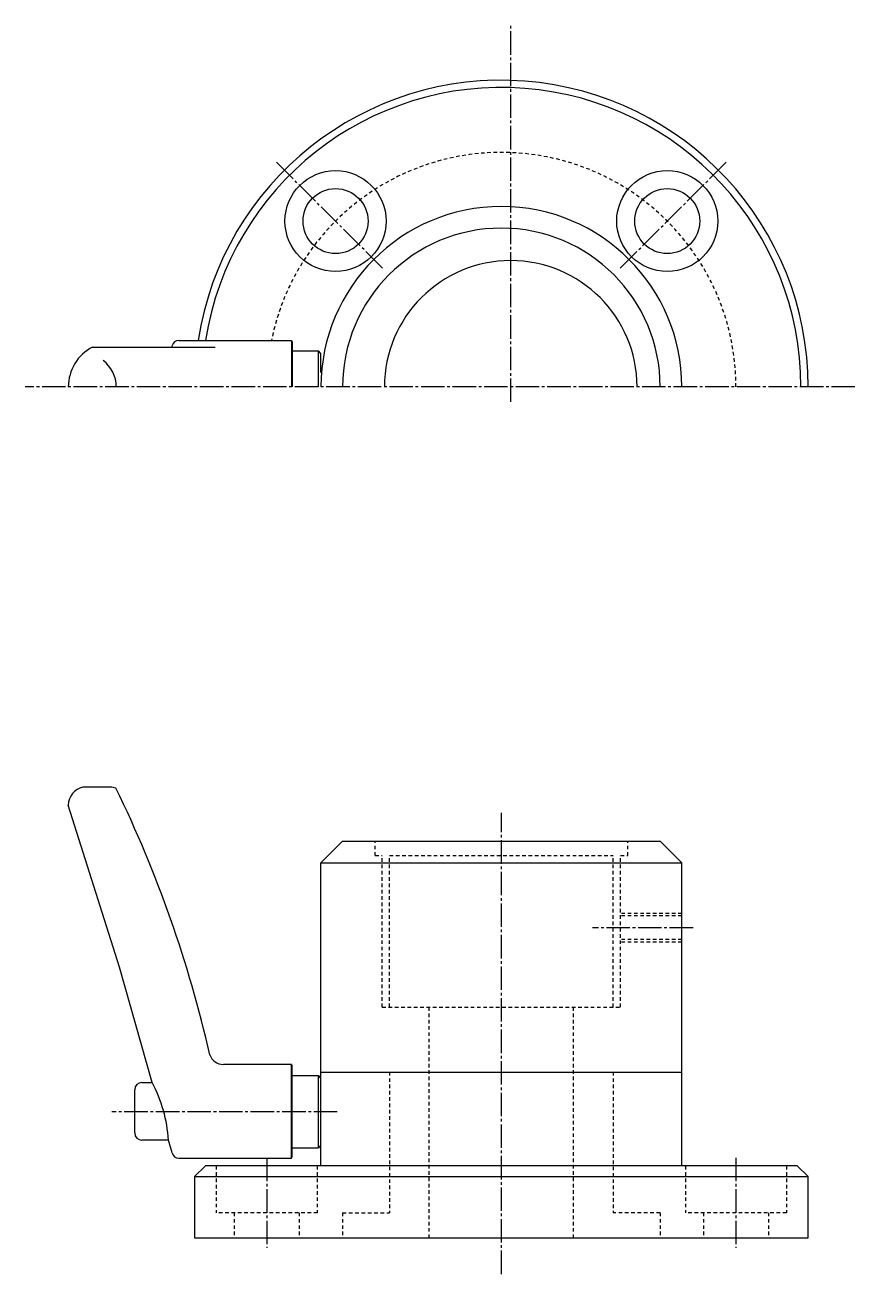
# Model space of a CAD drawing. Extents: x 35 to 386, y 27 to 289.
# Drawn here: x 270.5 to 385.5, y 115.7 to 288.8 of the extents above; entities outside this region: 2.
import ezdxf

# ---------------------------------------------------------------- set-up
doc = ezdxf.new("R2010")
doc.units = 0
doc.header["$LTSCALE"] = 0.25
doc.linetypes.add('CENTER', pattern=[17.5, 13, -1.5, 1.5, -1.5])
doc.linetypes.add('DASHED', pattern=[3.5, 2, -1.5])
doc.layers.get('0').update_dxf_attribs({"linetype": 'CONTINUOUS'})
doc.layers.add('CENTER', color=1, linetype='CENTER')
doc.styles.get("Standard").update_dxf_attribs({"font": 'txt.shx'})

msp = doc.modelspace()

# ---------------------------------------------------------------- linework, layer by layer
for p, q in [((279.86, 244.14), (290.82, 244.14)), ((290.88, 244.35), (290.82, 244.14)), ((290.82, 244.14), (296.85, 244.14)), ((291.84, 245.08), (307.43, 245.08)), ((307.43, 245.08), (307.43, 238.64)), ((307.43, 245.08), (307.51, 244.88)), ((307.51, 244.88), (307.51, 243.64)), ((307.51, 243.64), (307.51, 238.64)), ((307.51, 243.64), (311.15, 243.64)), ((311.15, 238.64), (311.15, 243.64)), ((311.51, 243.27), (311.15, 243.64)), ((311.51, 240.64), (311.51, 243.27)), ((282.37, 183.16), (278.53, 183.16)), ((283.62, 158.21), (276.51, 180.67)), ((314.51, 175.66), (311.51, 172.66)), ((314.51, 175.66), (358.51, 175.66)), ((358.51, 175.66), (361.51, 172.66)), ((311.51, 130.66), (311.51, 172.66)), ((311.51, 172.66), (361.51, 172.66)), ((361.51, 130.66), (361.51, 172.66)), ((288.13, 142.21), (283.62, 158.21)), ((307.43, 144.71), (298, 144.71)), ((307.43, 131.71), (307.43, 144.71)), ((307.43, 144.71), (307.51, 144.51)), ((307.51, 143.16), (307.51, 144.51)), ((286.71, 142.21), (288.13, 142.21)), ((307.51, 133.16), (307.51, 143.16)), ((307.51, 143.16), (311.15, 143.16)), ((311.15, 133.16), (311.15, 143.16)), ((311.51, 142.79), (311.15, 143.16)), ((311.51, 143.66), (361.51, 143.66)), ((311.51, 140.16), (311.51, 142.79)), ((285.71, 135.21), (285.71, 141.21)), ((311.51, 133.52), (311.51, 136.16)), ((290.38, 134.21), (286.71, 134.21)), ((290.88, 132.44), (290.38, 134.21)), ((311.51, 133.52), (311.15, 133.16)), ((291.84, 131.71), (307.43, 131.71)), ((307.43, 131.71), (307.51, 131.91)), ((307.51, 133.16), (311.15, 133.16)), ((307.51, 131.91), (307.51, 133.16)), ((295.51, 130.66), (294.01, 129.16)), ((377.51, 130.66), (295.51, 130.66)), ((377.51, 130.66), (379.01, 129.16)), ((294.01, 129.16), (294.01, 120.66)), ((294.01, 129.16), (379.01, 129.16)), ((379.01, 120.66), (379.01, 129.16)), ((294.01, 120.66), (379.01, 120.66))]:
    msp.add_line(p, q)
at = {"color": 3, "linetype": 'DASHED'}
for p, q in [((319.01, 173.66), (319.01, 175.66)), ((354.01, 173.66), (354.01, 175.66)), ((319.01, 173.66), (320.01, 173.66)), ((320.01, 152.66), (320.01, 173.66)), ((321.01, 152.66), (321.01, 173.66)), ((321.01, 173.66), (352.01, 173.66)), ((352.01, 152.66), (352.01, 173.66)), ((353.01, 152.66), (353.01, 173.66)), ((353.01, 173.66), (354.01, 173.66)), ((361.51, 165.66), (353.01, 165.66)), ((361.51, 165.31), (353.01, 165.31)), ((361.51, 162.01), (353.01, 162.01)), ((361.51, 161.66), (353.01, 161.66)), ((320.01, 152.66), (353.01, 152.66)), ((326.51, 120.66), (326.51, 152.66)), ((346.51, 120.66), (346.51, 152.66)), ((321.01, 143.66), (321.01, 124.16)), ((352.01, 143.66), (352.01, 124.16)), ((297.01, 130.66), (297.01, 124.16)), ((311.01, 130.66), (311.01, 124.16)), ((362.01, 130.66), (362.01, 124.16)), ((376.01, 130.66), (376.01, 124.16)), ((311.01, 124.16), (297.01, 124.16)), ((299.51, 124.16), (299.51, 120.66)), ((308.51, 124.16), (308.51, 120.66)), ((314.51, 124.16), (314.51, 120.66)), ((314.51, 124.16), (321.01, 124.16)), ((358.51, 124.16), (352.01, 124.16)), ((358.51, 124.16), (358.51, 120.66)), ((376.01, 124.16), (362.01, 124.16)), ((364.51, 124.16), (364.51, 120.66)), ((373.51, 124.16), (373.51, 120.66))]:
    msp.add_line(p, q, dxfattribs=at)
at = {"color": 1, "linetype": 'CENTER'}
for p, q in [((304.01, 131.79), (304.01, 119.3)), ((369.01, 131.79), (369.01, 119.3))]:
    msp.add_line(p, q, dxfattribs=at)
for centre, radius in [((313.53, 261.62), 7), ((359.49, 261.62), 7), ((313.53, 261.62), 4.5), ((359.49, 261.62), 4.5)]:
    msp.add_circle(centre, radius)
for centre, radius, start, end in [((336.51, 238.64), 42.5, 0, 171.2798), ((336.51, 238.64), 41.5, 0, 171.068), ((336.51, 238.64), 25, 0, 180), ((336.51, 238.64), 22, 0, 180), ((337.8, 238.64), 17.5, 0, 180), ((282.71, 238.64), 6.2, 117.3186, 180), ((291.84, 244.08), 1, 90, 164.2753), ((278.56, 238.64), 4.6, 0, 53.0101), ((279.09, 180.64), 2.58, 102.6317, 179.2795), ((281.56, 177.21), 6, 75.017, 82.2759), ((129.08, 108.06), 171.3, 12.8123, 25.9457), ((298, 146.71), 2, 199.379, 270), ((286.71, 141.21), 1, 90, 180), ((270.7, 132.99), 19.72, 3.5609, 27.8886), ((286.71, 135.21), 1, 180, 270), ((291.84, 132.71), 1, 195.7247, 270)]:
    msp.add_arc(centre, radius, start, end)
at = {"color": 3, "linetype": 'DASHED'}
msp.add_arc((336.51, 238.64), 32.5, 0, 168.5649, dxfattribs=at)
at = {"layer": 'CENTER', "color": 1, "linetype": 'CENTER'}
for p, q in [((337.8, 236.56), (337.8, 288.8)), ((320.04, 255.1), (305.36, 269.77)), ((352.98, 255.1), (367.66, 269.77)), ((385.5, 238.64), (270.51, 238.64)), ((336.51, 115.66), (336.51, 179.57)), ((363.07, 163.66), (349.12, 163.66)), ((313.77, 138.16), (282.52, 138.16))]:
    msp.add_line(p, q, dxfattribs=at)

# ---------------------------------------------------------------- texts
for p in [(34.15, 42), (34.15, 27)]:
    msp.add_text('ROCN28', height=4).set_placement(p)

doc.saveas('drawing.dxf')
